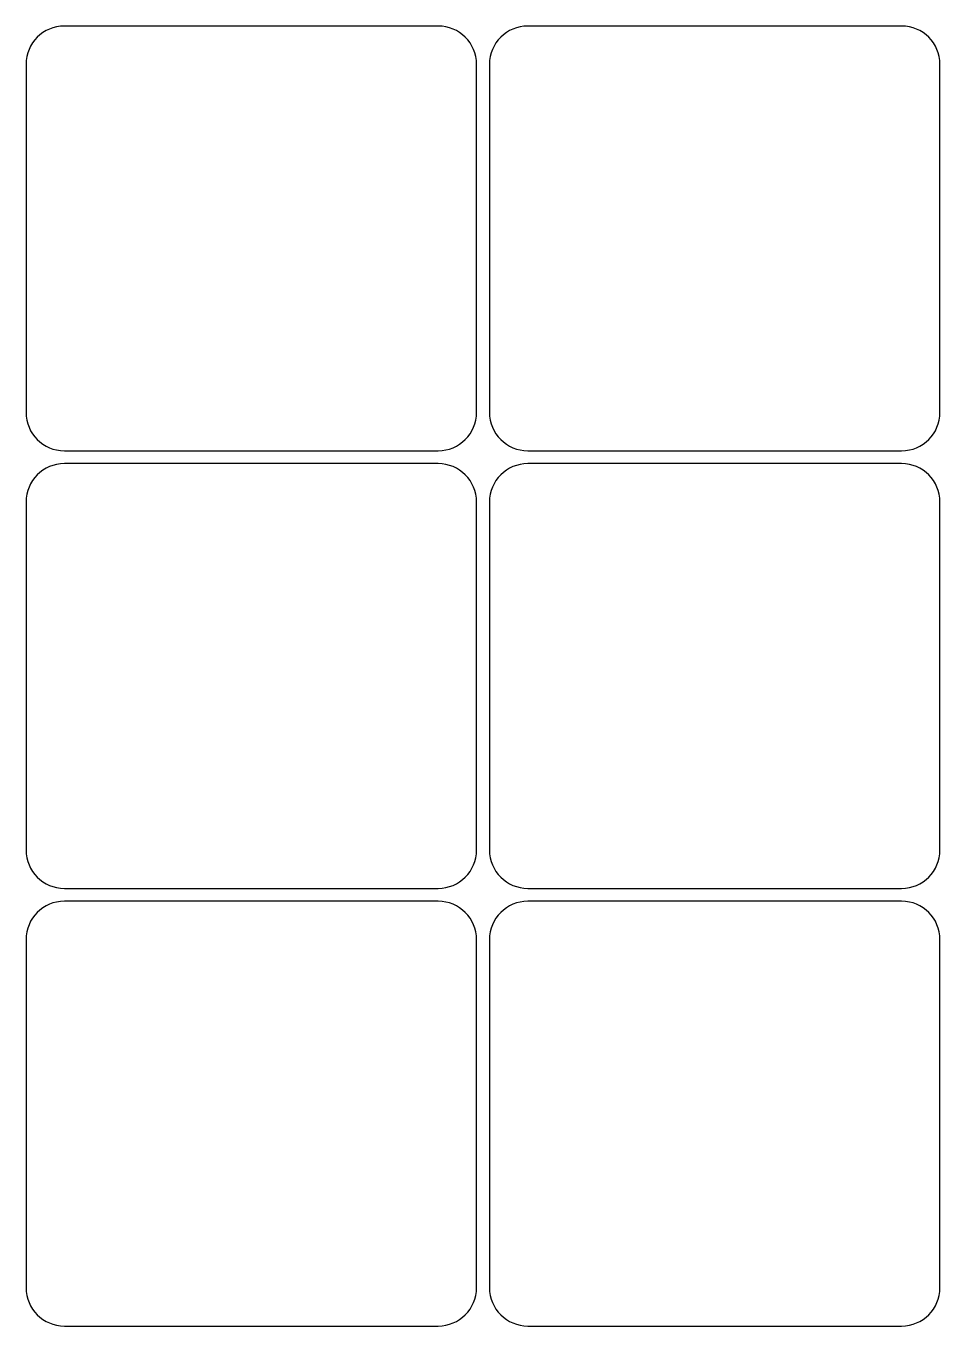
# Model space of a CAD drawing. Header units: millimetres. Extents: x -8.8 to 26.8, y -8.2 to 42.2.
import ezdxf

# ---------------------------------------------------------------- set-up
doc = ezdxf.new("R2010")
doc.units = ezdxf.units.MM

msp = doc.modelspace()

# ---------------------------------------------------------------- linework, layer by layer
for p, q in [((7.26, 42.25), (-7.26, 42.25)), ((25.26, 42.25), (10.74, 42.25)), ((-8.75, 40.76), (-8.75, 27.24)), ((8.75, 27.24), (8.75, 40.76)), ((9.25, 40.76), (9.25, 27.24)), ((26.75, 27.24), (26.75, 40.76)), ((-7.26, 25.75), (7.26, 25.75)), ((7.26, 25.25), (-7.26, 25.25)), ((10.74, 25.75), (25.26, 25.75)), ((25.26, 25.25), (10.74, 25.25)), ((-8.75, 23.76), (-8.75, 10.24)), ((8.75, 10.24), (8.75, 23.76)), ((9.25, 23.76), (9.25, 10.24)), ((26.75, 10.24), (26.75, 23.76)), ((-7.26, 8.75), (7.26, 8.75)), ((10.74, 8.75), (25.26, 8.75)), ((7.26, 8.25), (-7.26, 8.25)), ((25.26, 8.25), (10.74, 8.25)), ((-8.75, 6.76), (-8.75, -6.76)), ((8.75, -6.76), (8.75, 6.76)), ((9.25, 6.76), (9.25, -6.76)), ((26.75, -6.76), (26.75, 6.76)), ((-7.26, -8.25), (7.26, -8.25)), ((10.74, -8.25), (25.26, -8.25))]:
    msp.add_line(p, q)
for centre, start, end in [((-7.26, 40.76), 90, 180), ((7.26, 40.76), 0, 90), ((10.74, 40.76), 90, 180), ((25.26, 40.76), 0, 90), ((-7.26, 27.24), 180, 270), ((7.26, 27.24), 270, 0), ((10.74, 27.24), 180, 270), ((25.26, 27.24), 270, 0), ((-7.26, 23.76), 90, 180), ((7.26, 23.76), 0, 90), ((10.74, 23.76), 90, 180), ((25.26, 23.76), 0, 90), ((-7.26, 10.24), 180, 270), ((7.26, 10.24), 270, 0), ((10.74, 10.24), 180, 270), ((25.26, 10.24), 270, 0), ((-7.26, 6.76), 90, 180), ((7.26, 6.76), 0, 90), ((10.74, 6.76), 90, 180), ((25.26, 6.76), 0, 90), ((-7.26, -6.76), 180, 270), ((7.26, -6.76), 270, 0), ((10.74, -6.76), 180, 270), ((25.26, -6.76), 270, 0)]:
    msp.add_arc(centre, 1.49, start, end)

doc.saveas('drawing.dxf')
